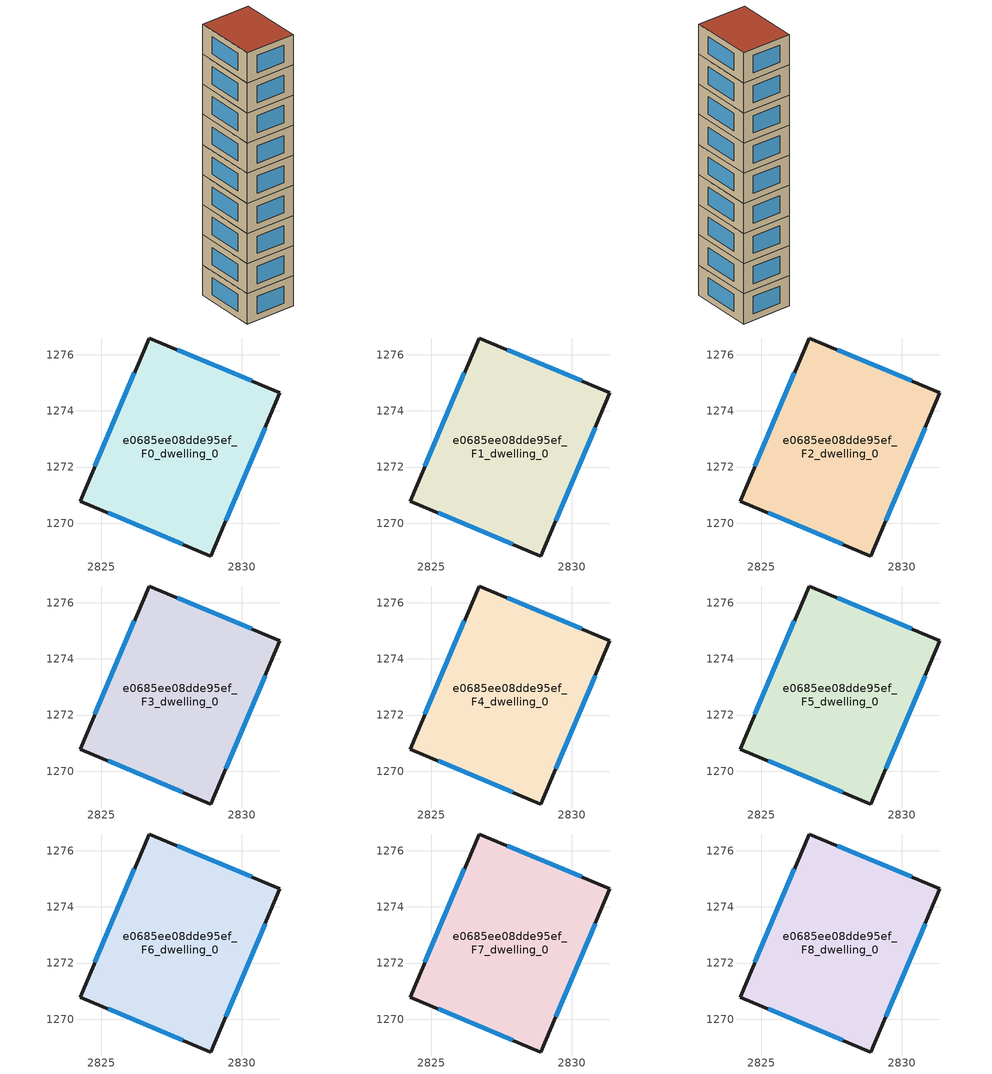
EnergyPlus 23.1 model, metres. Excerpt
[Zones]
e0685ee08dde95ef_F0_dwelling_0
 floor ground (EU_floor_Construction): 2831.36,1274.65 2828.9,1268.83 2824.24,1270.79 2826.71,1276.59 z0
 wall outside (EU_wall_Construction): 2831.36,1274.65 2826.71,1276.59 2824.24,1270.79 2828.9,1268.83 2831.36,1274.65 z0:3
 window (EU_Window_Construction): 2830.36,1275.07 2827.7,1276.18 / 2829.43,1270.08 2830.83,1273.4 / 2825.24,1270.37 2827.9,1269.25 / 2826.18,1275.35 2824.77,1272.03 z0.64:2.36
e0685ee08dde95ef_F1_dwelling_0
 floor to e0685ee08dde95ef_F0_dwelling_0 (EU_floor_Construction): 2831.36,1274.65 2828.9,1268.83 2824.24,1270.79 2826.71,1276.59 z3
 wall outside (EU_wall_Construction): 2831.36,1274.65 2826.71,1276.59 2824.24,1270.79 2828.9,1268.83 2831.36,1274.65 z3:6
 window (EU_Window_Construction): 2830.36,1275.07 2827.7,1276.18 / 2829.43,1270.08 2830.83,1273.4 / 2825.24,1270.37 2827.9,1269.25 / 2826.18,1275.35 2824.77,1272.03 z3.64:5.36
e0685ee08dde95ef_F2_dwelling_0
 floor to e0685ee08dde95ef_F1_dwelling_0 (EU_floor_Construction): 2831.36,1274.65 2828.9,1268.83 2824.24,1270.79 2826.71,1276.59 z6
 wall outside (EU_wall_Construction): 2831.36,1274.65 2826.71,1276.59 2824.24,1270.79 2828.9,1268.83 2831.36,1274.65 z6:9
 window (EU_Window_Construction): 2830.36,1275.07 2827.7,1276.18 / 2829.43,1270.08 2830.83,1273.4 / 2825.24,1270.37 2827.9,1269.25 / 2826.18,1275.35 2824.77,1272.03 z6.64:8.36
e0685ee08dde95ef_F3_dwelling_0
 floor to e0685ee08dde95ef_F2_dwelling_0 (EU_floor_Construction): 2831.36,1274.65 2828.9,1268.83 2824.24,1270.79 2826.71,1276.59 z9
 wall outside (EU_wall_Construction): 2831.36,1274.65 2826.71,1276.59 2824.24,1270.79 2828.9,1268.83 2831.36,1274.65 z9:12
 window (EU_Window_Construction): 2830.36,1275.07 2827.7,1276.18 / 2829.43,1270.08 2830.83,1273.4 / 2825.24,1270.37 2827.9,1269.25 / 2826.18,1275.35 2824.77,1272.03 z9.64:11.36
e0685ee08dde95ef_F4_dwelling_0
 floor to e0685ee08dde95ef_F3_dwelling_0 (EU_floor_Construction): 2831.36,1274.65 2828.9,1268.83 2824.24,1270.79 2826.71,1276.59 z12
 wall outside (EU_wall_Construction): 2831.36,1274.65 2826.71,1276.59 2824.24,1270.79 2828.9,1268.83 2831.36,1274.65 z12:15
 window (EU_Window_Construction): 2830.36,1275.07 2827.7,1276.18 / 2829.43,1270.08 2830.83,1273.4 / 2825.24,1270.37 2827.9,1269.25 / 2826.18,1275.35 2824.77,1272.03 z12.64:14.36
e0685ee08dde95ef_F5_dwelling_0
 floor to e0685ee08dde95ef_F4_dwelling_0 (EU_floor_Construction): 2831.36,1274.65 2828.9,1268.83 2824.24,1270.79 2826.71,1276.59 z15
 wall outside (EU_wall_Construction): 2831.36,1274.65 2826.71,1276.59 2824.24,1270.79 2828.9,1268.83 2831.36,1274.65 z15:18
 window (EU_Window_Construction): 2830.36,1275.07 2827.7,1276.18 / 2829.43,1270.08 2830.83,1273.4 / 2825.24,1270.37 2827.9,1269.25 / 2826.18,1275.35 2824.77,1272.03 z15.64:17.36
e0685ee08dde95ef_F6_dwelling_0
 floor to e0685ee08dde95ef_F5_dwelling_0 (EU_floor_Construction): 2831.36,1274.65 2828.9,1268.83 2824.24,1270.79 2826.71,1276.59 z18
 wall outside (EU_wall_Construction): 2831.36,1274.65 2826.71,1276.59 2824.24,1270.79 2828.9,1268.83 2831.36,1274.65 z18:21
 window (EU_Window_Construction): 2830.36,1275.07 2827.7,1276.18 / 2829.43,1270.08 2830.83,1273.4 / 2825.24,1270.37 2827.9,1269.25 / 2826.18,1275.35 2824.77,1272.03 z18.64:20.36
e0685ee08dde95ef_F7_dwelling_0
 floor to e0685ee08dde95ef_F6_dwelling_0 (EU_floor_Construction): 2831.36,1274.65 2828.9,1268.83 2824.24,1270.79 2826.71,1276.59 z21
 wall outside (EU_wall_Construction): 2831.36,1274.65 2826.71,1276.59 2824.24,1270.79 2828.9,1268.83 2831.36,1274.65 z21:24
 window (EU_Window_Construction): 2830.36,1275.07 2827.7,1276.18 / 2829.43,1270.08 2830.83,1273.4 / 2825.24,1270.37 2827.9,1269.25 / 2826.18,1275.35 2824.77,1272.03 z21.64:23.36
e0685ee08dde95ef_F8_dwelling_0
 floor to e0685ee08dde95ef_F7_dwelling_0 (EU_floor_Construction): 2831.36,1274.65 2828.9,1268.83 2824.24,1270.79 2826.71,1276.59 z24
 wall outside (EU_wall_Construction): 2831.36,1274.65 2826.71,1276.59 2824.24,1270.79 2828.9,1268.83 2831.36,1274.65 z24:27
 window (EU_Window_Construction): 2830.36,1275.07 2827.7,1276.18 / 2829.43,1270.08 2830.83,1273.4 / 2825.24,1270.37 2827.9,1269.25 / 2826.18,1275.35 2824.77,1272.03 z24.64:26.36
 roof outside (EU_roof_Construction): 2828.9,1268.83 2831.36,1274.65 2826.71,1276.59 2824.24,1270.79 z27
[Building]
EU S2 Campaign: North Axis=0; Terrain=City; Solar Distribution=FullExterior
[Site:Location]
Yerevan-Zvartnots.Intl.AP: Latitude=40.15; Longitude=44.383; Time Zone=4; Elevation=854
[SizingPeriod:WeatherFileDays]
AnnualSizingPeriod: Begin Month=1; Begin Day of Month=1; End Month=12; End Day of Month=31; Day of Week for Start Day=Monday; Use Weather File Daylight Saving Period=No; Use Weather File Rain and Snow Indicators=No
[MATERIAL]
EU_InternalMass_Material: Roughness=MediumRough; Thickness=0.1; Conductivity=1; Density=1800; Specific Heat=900; Thermal Absorptance=0.9; Solar Absorptance=0.7; Visible Absorptance=0.7
[MATERIAL:NOMASS] Roughness=MediumRough; Thermal Absorptance=0.9; Solar Absorptance=0.7; Visible Absorptance=0.7
Name | Thermal Resistance
EU_wall_NoMass | 1.05043
EU_roof_NoMass | 1.45357
EU_floor_NoMass | 0.478065
[WINDOWMATERIAL:SIMPLEGLAZINGSYSTEM]
EU_Window_SimpleGlazing: UFactor=2.5566; Solar Heat Gain Coefficient=0.75; Visible Transmittance=0.75
[CONSTRUCTION]
EU_wall_Construction: EU_wall_NoMass
EU_roof_Construction: EU_roof_NoMass
EU_floor_Construction: EU_floor_NoMass
EU_Window_Construction: EU_Window_SimpleGlazing
EU_InternalMass_Construction: EU_InternalMass_Material
[ZONE] Type=1; Multiplier=1; Ceiling Height=autocalculate; Volume=95.4679; Floor Area=autocalculate; Part of Total Floor Area=Yes
e0685ee08dde95ef_F0_dwelling_0; e0685ee08dde95ef_F1_dwelling_0; e0685ee08dde95ef_F2_dwelling_0; e0685ee08dde95ef_F3_dwelling_0; e0685ee08dde95ef_F4_dwelling_0; e0685ee08dde95ef_F5_dwelling_0; e0685ee08dde95ef_F6_dwelling_0; e0685ee08dde95ef_F7_dwelling_0; e0685ee08dde95ef_F8_dwelling_0
[INTERNALMASS] Construction=EU_InternalMass_Construction; Surface Area=31.8227
Name | Zone or ZoneList
e0685ee08dde95ef_F0_dwelling_0_EU_InternalMass | e0685ee08dde95ef_F0_dwelling_0
e0685ee08dde95ef_F1_dwelling_0_EU_InternalMass | e0685ee08dde95ef_F1_dwelling_0
e0685ee08dde95ef_F2_dwelling_0_EU_InternalMass | e0685ee08dde95ef_F2_dwelling_0
e0685ee08dde95ef_F3_dwelling_0_EU_InternalMass | e0685ee08dde95ef_F3_dwelling_0
e0685ee08dde95ef_F4_dwelling_0_EU_InternalMass | e0685ee08dde95ef_F4_dwelling_0
e0685ee08dde95ef_F5_dwelling_0_EU_InternalMass | e0685ee08dde95ef_F5_dwelling_0
e0685ee08dde95ef_F6_dwelling_0_EU_InternalMass | e0685ee08dde95ef_F6_dwelling_0
e0685ee08dde95ef_F7_dwelling_0_EU_InternalMass | e0685ee08dde95ef_F7_dwelling_0
e0685ee08dde95ef_F8_dwelling_0_EU_InternalMass | e0685ee08dde95ef_F8_dwelling_0
[OTHEREQUIPMENT] Fuel Type=Electricity; Design Level Calculation Method=Watts/Area; Power per Zone Floor Area=1; Fraction Latent=0; Fraction Radiant=0; Fraction Lost=0; Carbon Dioxide Generation Rate=0; EndUse Subcategory=EU_Step8_InternalGains
Name | Zone or ZoneList or Space or SpaceList | Schedule
EU_Step8_InternalGain_e0685ee08dde95ef_F0_dwelling_0_f000 | e0685ee08dde95ef_F0_dwelling_0 | EU_Step8_GainSchedule_e0685ee08dde95ef_F0_dwelling_0_f000
EU_Step8_InternalGain_e0685ee08dde95ef_F1_dwelling_0_f000 | e0685ee08dde95ef_F1_dwelling_0 | EU_Step8_GainSchedule_e0685ee08dde95ef_F1_dwelling_0_f000
EU_Step8_InternalGain_e0685ee08dde95ef_F2_dwelling_0_f000 | e0685ee08dde95ef_F2_dwelling_0 | EU_Step8_GainSchedule_e0685ee08dde95ef_F2_dwelling_0_f000
EU_Step8_InternalGain_e0685ee08dde95ef_F3_dwelling_0_f000 | e0685ee08dde95ef_F3_dwelling_0 | EU_Step8_GainSchedule_e0685ee08dde95ef_F3_dwelling_0_f000
EU_Step8_InternalGain_e0685ee08dde95ef_F4_dwelling_0_f000 | e0685ee08dde95ef_F4_dwelling_0 | EU_Step8_GainSchedule_e0685ee08dde95ef_F4_dwelling_0_f000
EU_Step8_InternalGain_e0685ee08dde95ef_F5_dwelling_0_f000 | e0685ee08dde95ef_F5_dwelling_0 | EU_Step8_GainSchedule_e0685ee08dde95ef_F5_dwelling_0_f000
EU_Step8_InternalGain_e0685ee08dde95ef_F6_dwelling_0_f000 | e0685ee08dde95ef_F6_dwelling_0 | EU_Step8_GainSchedule_e0685ee08dde95ef_F6_dwelling_0_f000
EU_Step8_InternalGain_e0685ee08dde95ef_F7_dwelling_0_f000 | e0685ee08dde95ef_F7_dwelling_0 | EU_Step8_GainSchedule_e0685ee08dde95ef_F7_dwelling_0_f000
EU_Step8_InternalGain_e0685ee08dde95ef_F8_dwelling_0_f000 | e0685ee08dde95ef_F8_dwelling_0 | EU_Step8_GainSchedule_e0685ee08dde95ef_F8_dwelling_0_f000
[ZONEVENTILATION:DESIGNFLOWRATE] Schedule=EU_AlwaysOn; Design Flow Rate Calculation Method=AirChanges/Hour; Air Changes per Hour=0.557805; Ventilation Type=Natural; Fan Pressure Rise=0; Fan Total Efficiency=1; Constant Term Coefficient=1; Temperature Term Coefficient=0; Velocity Term Coefficient=0; Velocity Squared Term Coefficient=0; Minimum Indoor Temperature=-100; Maximum Indoor Temperature=100; Delta Temperature=-100; Minimum Outdoor Temperature=-100; Maximum Outdoor Temperature=100; Maximum Wind Speed=40
Name | Zone or ZoneList or Space or SpaceList
EU_ConstantAir_e0685ee08dde95ef_F0_dwelling_0 | e0685ee08dde95ef_F0_dwelling_0
EU_ConstantAir_e0685ee08dde95ef_F1_dwelling_0 | e0685ee08dde95ef_F1_dwelling_0
EU_ConstantAir_e0685ee08dde95ef_F2_dwelling_0 | e0685ee08dde95ef_F2_dwelling_0
EU_ConstantAir_e0685ee08dde95ef_F3_dwelling_0 | e0685ee08dde95ef_F3_dwelling_0
EU_ConstantAir_e0685ee08dde95ef_F4_dwelling_0 | e0685ee08dde95ef_F4_dwelling_0
EU_ConstantAir_e0685ee08dde95ef_F5_dwelling_0 | e0685ee08dde95ef_F5_dwelling_0
EU_ConstantAir_e0685ee08dde95ef_F6_dwelling_0 | e0685ee08dde95ef_F6_dwelling_0
EU_ConstantAir_e0685ee08dde95ef_F7_dwelling_0 | e0685ee08dde95ef_F7_dwelling_0
EU_ConstantAir_e0685ee08dde95ef_F8_dwelling_0 | e0685ee08dde95ef_F8_dwelling_0
[HVACTEMPLATE:THERMOSTAT] Constant Heating Setpoint=20; Constant Cooling Setpoint=50
EU_HeatOnly_e0685ee08dde95ef_F0_dwelling_0; EU_HeatOnly_e0685ee08dde95ef_F1_dwelling_0; EU_HeatOnly_e0685ee08dde95ef_F2_dwelling_0; EU_HeatOnly_e0685ee08dde95ef_F3_dwelling_0; EU_HeatOnly_e0685ee08dde95ef_F4_dwelling_0; EU_HeatOnly_e0685ee08dde95ef_F5_dwelling_0; EU_HeatOnly_e0685ee08dde95ef_F6_dwelling_0; EU_HeatOnly_e0685ee08dde95ef_F7_dwelling_0; EU_HeatOnly_e0685ee08dde95ef_F8_dwelling_0
[HVACTEMPLATE:ZONE:IDEALLOADSAIRSYSTEM] System Availability Schedule=EU_AlwaysOn; Maximum Heating Supply Air Temperature=50; Minimum Cooling Supply Air Temperature=13; Maximum Heating Supply Air Humidity Ratio=0.0156; Minimum Cooling Supply Air Humidity Ratio=0.0077; Heating Limit=NoLimit; Cooling Limit=NoLimit; Heating Availability Schedule=EU_AlwaysOn; Cooling Availability Schedule=EU_CoolingOff; Dehumidification Control Type=ConstantSensibleHeatRatio; Cooling Sensible Heat Ratio=0.7; Dehumidification Setpoint=60; Humidification Control Type=None; Humidification Setpoint=30; Outdoor Air Method=None; Outdoor Air Flow Rate per Person=0.00944; Outdoor Air Flow Rate per Zone Floor Area=0; Outdoor Air Flow Rate per Zone=0; Demand Controlled Ventilation Type=None; Outdoor Air Economizer Type=NoEconomizer; Heat Recovery Type=None; Sensible Heat Recovery Effectiveness=0.7; Latent Heat Recovery Effectiveness=0.65
Name | Template Thermostat
e0685ee08dde95ef_F0_dwelling_0 | EU_HeatOnly_e0685ee08dde95ef_F0_dwelling_0
e0685ee08dde95ef_F1_dwelling_0 | EU_HeatOnly_e0685ee08dde95ef_F1_dwelling_0
e0685ee08dde95ef_F2_dwelling_0 | EU_HeatOnly_e0685ee08dde95ef_F2_dwelling_0
e0685ee08dde95ef_F3_dwelling_0 | EU_HeatOnly_e0685ee08dde95ef_F3_dwelling_0
e0685ee08dde95ef_F4_dwelling_0 | EU_HeatOnly_e0685ee08dde95ef_F4_dwelling_0
e0685ee08dde95ef_F5_dwelling_0 | EU_HeatOnly_e0685ee08dde95ef_F5_dwelling_0
e0685ee08dde95ef_F6_dwelling_0 | EU_HeatOnly_e0685ee08dde95ef_F6_dwelling_0
e0685ee08dde95ef_F7_dwelling_0 | EU_HeatOnly_e0685ee08dde95ef_F7_dwelling_0
e0685ee08dde95ef_F8_dwelling_0 | EU_HeatOnly_e0685ee08dde95ef_F8_dwelling_0
[SIZING:ZONE] Zone Cooling Design Supply Air Temperature Input Method=SupplyAirTemperature; Zone Cooling Design Supply Air Temperature=13; Zone Heating Design Supply Air Temperature Input Method=SupplyAirTemperature; Zone Heating Design Supply Air Temperature=50; Zone Cooling Design Supply Air Humidity Ratio=0.008; Zone Heating Design Supply Air Humidity Ratio=0.008; Cooling Design Air Flow Method=DesignDay; Cooling Design Air Flow Rate=0; Cooling Minimum Air Flow per Zone Floor Area=0.000762; Cooling Minimum Air Flow=0; Cooling Minimum Air Flow Fraction=0.2; Heating Design Air Flow Method=DesignDay; Heating Design Air Flow Rate=0; Heating Maximum Air Flow per Zone Floor Area=0.002032; Heating Maximum Air Flow=0.141576; Heating Maximum Air Flow Fraction=0.3; Account for Dedicated Outdoor Air System=No; Dedicated Outdoor Air System Control Strategy=NeutralSupplyAir; Dedicated Outdoor Air Low Setpoint Temperature for Design=autosize; Dedicated Outdoor Air High Setpoint Temperature for Design=autosize; Zone Load Sizing Method=Sensible Load Only No Latent Load; Zone Latent Cooling Design Supply Air Humidity Ratio Input Method=HumidityRatioDifference; Zone Cooling Design Supply Air Humidity Ratio Difference=0.005; Zone Latent Heating Design Supply Air Humidity Ratio Input Method=HumidityRatioDifference; Zone Humidification Design Supply Air Humidity Ratio Difference=0.005
e0685ee08dde95ef_F0_dwelling_0; e0685ee08dde95ef_F1_dwelling_0; e0685ee08dde95ef_F2_dwelling_0; e0685ee08dde95ef_F3_dwelling_0; e0685ee08dde95ef_F4_dwelling_0; e0685ee08dde95ef_F5_dwelling_0; e0685ee08dde95ef_F6_dwelling_0; e0685ee08dde95ef_F7_dwelling_0; e0685ee08dde95ef_F8_dwelling_0
[SCHEDULE:CONSTANT]
Name | Hourly Value
EU_AlwaysOn | 1
EU_CoolingOff | 0
[SCHEDULE:FILE] Column Number=1; Rows to Skip at Top=0; Number of Hours of Data=8760; Column Separator=Comma; Interpolate to Timestep=No; Minutes per Item=60; Adjust Schedule for Daylight Savings=Yes
Name | File
EU_Step8_GainSchedule_e0685ee08dde95ef_F0_dwelling_0_f000 | ../../schedules/e0685ee08dde95ef/e0685ee08dde95ef_F0_dwelling_0_f000_gain.csv
EU_Step8_GainSchedule_e0685ee08dde95ef_F1_dwelling_0_f000 | ../../schedules/e0685ee08dde95ef/e0685ee08dde95ef_F1_dwelling_0_f000_gain.csv
EU_Step8_GainSchedule_e0685ee08dde95ef_F2_dwelling_0_f000 | ../../schedules/e0685ee08dde95ef/e0685ee08dde95ef_F2_dwelling_0_f000_gain.csv
EU_Step8_GainSchedule_e0685ee08dde95ef_F3_dwelling_0_f000 | ../../schedules/e0685ee08dde95ef/e0685ee08dde95ef_F3_dwelling_0_f000_gain.csv
EU_Step8_GainSchedule_e0685ee08dde95ef_F4_dwelling_0_f000 | ../../schedules/e0685ee08dde95ef/e0685ee08dde95ef_F4_dwelling_0_f000_gain.csv
EU_Step8_GainSchedule_e0685ee08dde95ef_F5_dwelling_0_f000 | ../../schedules/e0685ee08dde95ef/e0685ee08dde95ef_F5_dwelling_0_f000_gain.csv
EU_Step8_GainSchedule_e0685ee08dde95ef_F6_dwelling_0_f000 | ../../schedules/e0685ee08dde95ef/e0685ee08dde95ef_F6_dwelling_0_f000_gain.csv
EU_Step8_GainSchedule_e0685ee08dde95ef_F7_dwelling_0_f000 | ../../schedules/e0685ee08dde95ef/e0685ee08dde95ef_F7_dwelling_0_f000_gain.csv
EU_Step8_GainSchedule_e0685ee08dde95ef_F8_dwelling_0_f000 | ../../schedules/e0685ee08dde95ef/e0685ee08dde95ef_F8_dwelling_0_f000_gain.csv
